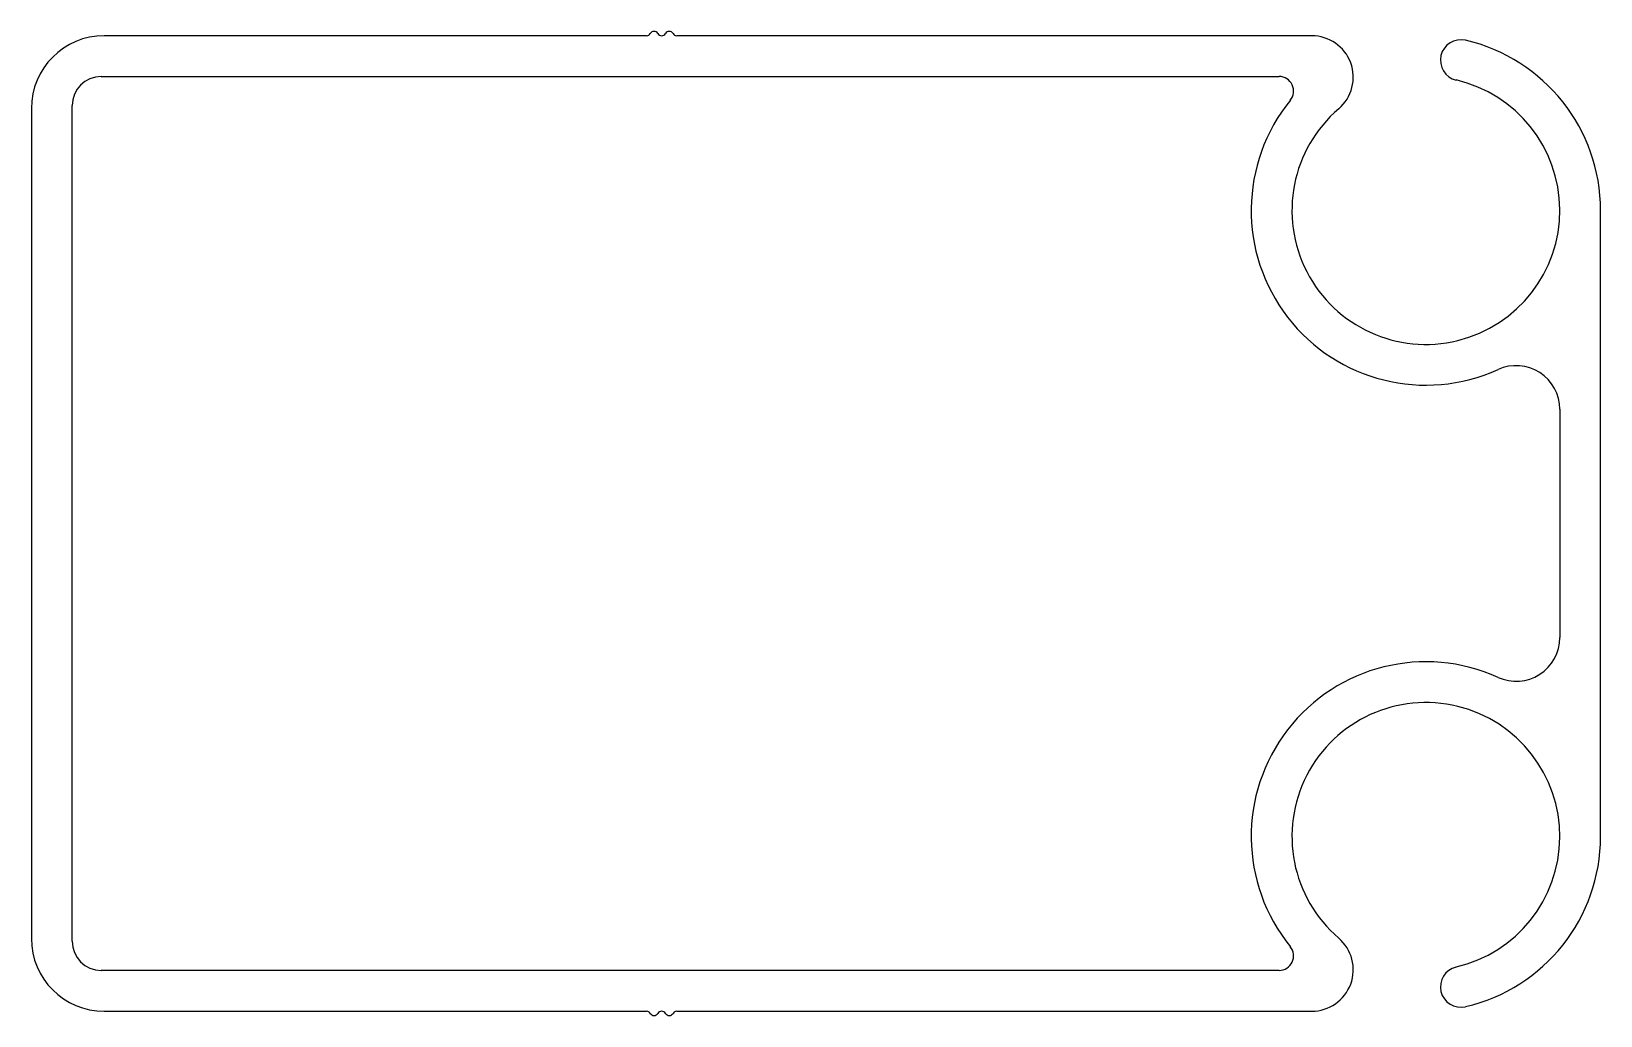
# Model space of a CAD drawing. Extents: x 2425 to 2533, y 925 to 992.
import ezdxf

# ---------------------------------------------------------------- set-up
doc = ezdxf.new("R2010")
doc.units = 0
doc.layers.get('0').update_dxf_attribs({"linetype": 'CONTINUOUS'})

msp = doc.modelspace()

# ---------------------------------------------------------------- linework, layer by layer
for p, q in [((2467, 992.01), (2429.74, 992.01)), ((2512.7, 992.01), (2469.08, 992.01)), ((2429.54, 989.21), (2510.45, 989.21)), ((2424.74, 987.01), (2424.74, 930.01)), ((2427.54, 929.81), (2427.54, 987.21)), ((2532.54, 937.01), (2532.54, 980.01)), ((2529.74, 966.35), (2529.74, 950.67)), ((2510.45, 927.81), (2429.54, 927.81)), ((2429.74, 925.01), (2467, 925.01)), ((2469.08, 925.01), (2512.7, 925.01))]:
    msp.add_line(p, q)
for centre, radius, start, end in [((2429.74, 987.01), 5, 90, 180), ((2467, 992.31), 0.3, 270, 330.0736), ((2467.52, 992.01), 0.3, 29.9264, 150.0736), ((2468.04, 992.31), 0.3, 209.9264, 330.0736), ((2468.56, 992.01), 0.3, 29.9264, 150.0736), ((2469.08, 992.31), 0.3, 209.9264, 270), ((2512.7, 989.16), 2.85, 310.5943, 90), ((2522.94, 990.33), 1.4, 76.9139, 256.9139), ((2520.54, 980.01), 12, 0, 76.9139), ((2429.54, 987.21), 2, 90, 180), ((2510.45, 988.21), 1, 320.8931, 90), ((2520.54, 980.01), 9.2, 130.5943, 76.9139), ((2520.54, 980.01), 12, 140.8931, 294.4144), ((2526.74, 966.35), 3, 0, 114.4144), ((2526.74, 950.67), 3, 245.5856, 0), ((2520.54, 937.01), 12, 65.5856, 219.1069), ((2520.54, 937.01), 9.2, 283.0861, 229.4057), ((2520.54, 937.01), 12, 283.0861, 0), ((2429.74, 930.01), 5, 180, 270), ((2429.54, 929.81), 2, 180, 270), ((2510.45, 928.81), 1, 270, 39.1069), ((2512.7, 927.86), 2.85, 270, 49.4057), ((2522.94, 926.68), 1.4, 103.0861, 283.0861), ((2467, 924.71), 0.3, 29.9264, 90), ((2468.04, 924.71), 0.3, 29.9264, 150.0736), ((2469.08, 924.71), 0.3, 90, 150.0736), ((2467.52, 925.01), 0.3, 209.9264, 330.0736), ((2468.56, 925.01), 0.3, 209.9264, 330.0736)]:
    msp.add_arc(centre, radius, start, end)

doc.saveas('drawing.dxf')
